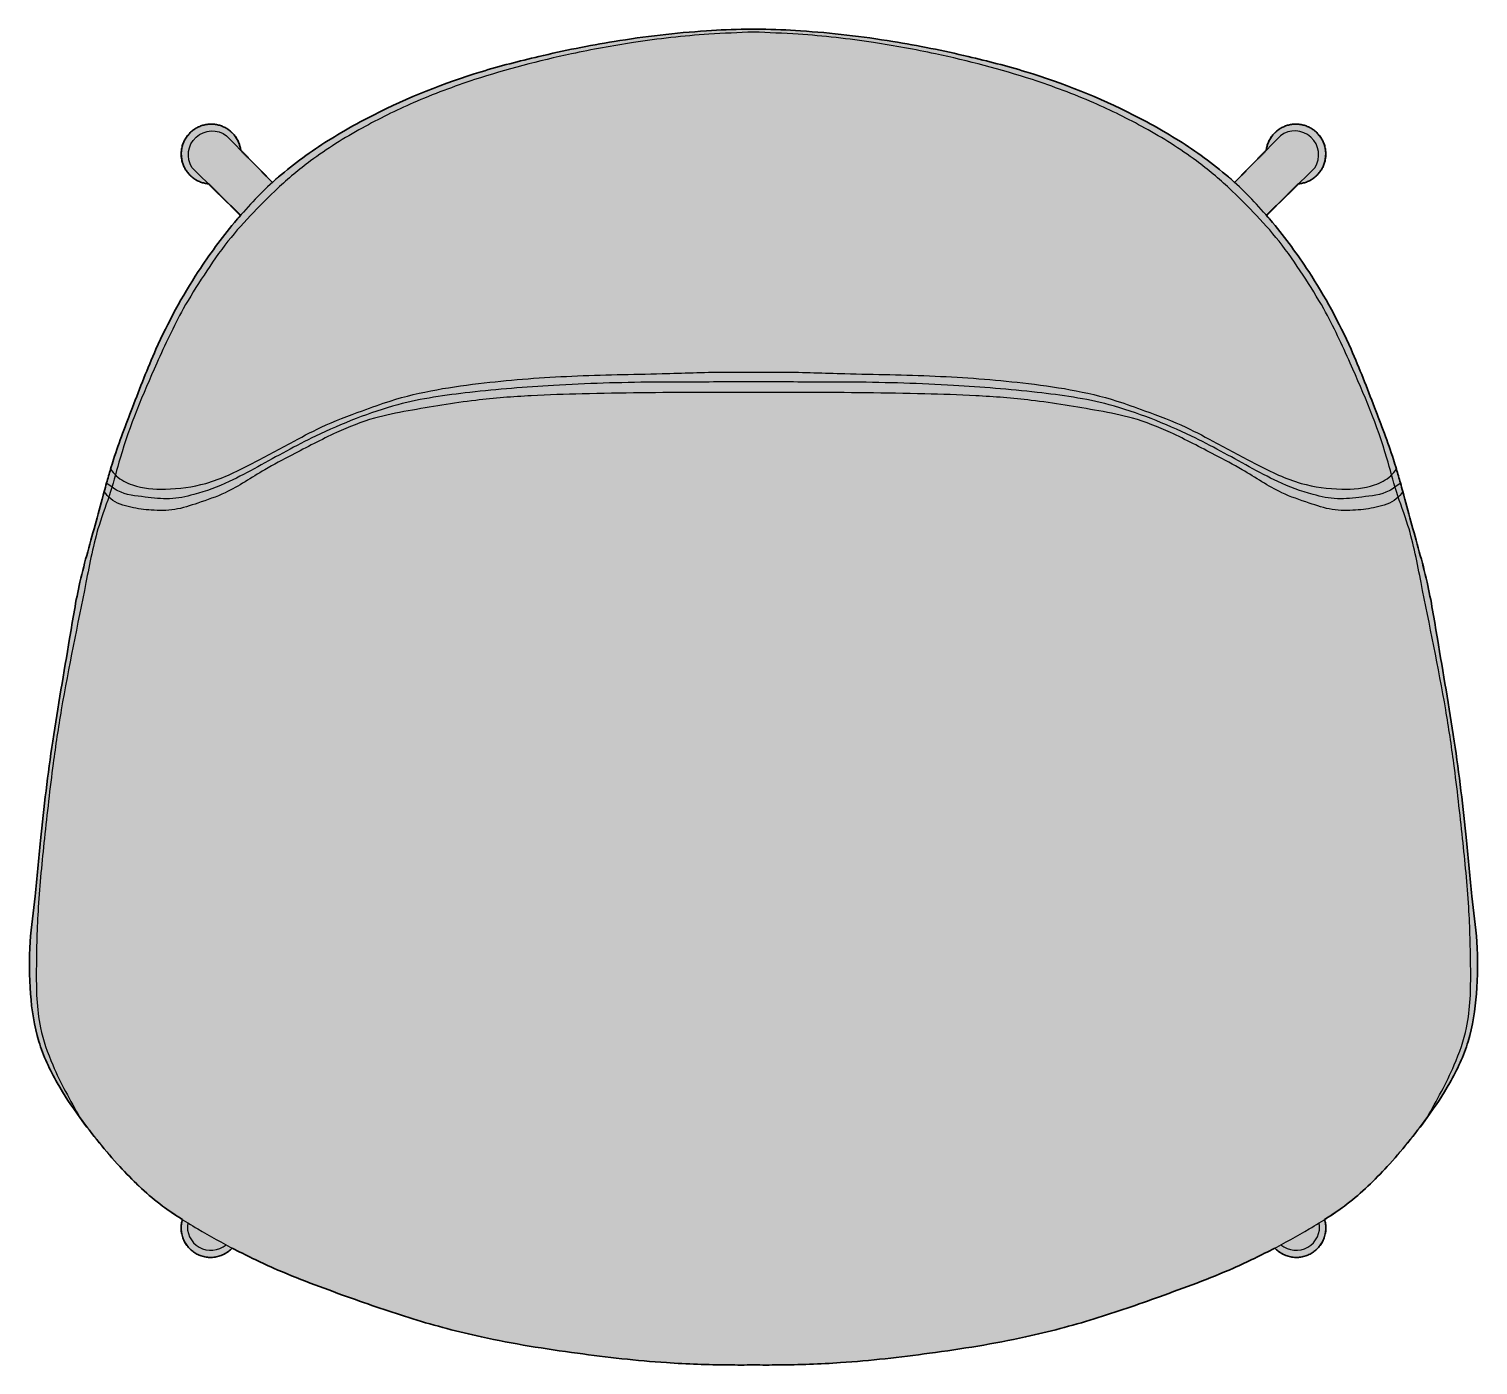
# Model space of a CAD drawing. Header units: millimetres. Extents: x 0 to 1796, y -888 to 727.
# Drawn here: x 136 to 678, y -888 to -388 of the extents above; entities that cross this region are included whole.
import ezdxf

# ---------------------------------------------------------------- set-up
doc = ezdxf.new("R2010")
doc.units = ezdxf.units.MM
doc.layers.add('Blocks', color=7, linetype='Continuous')
doc.layers.add('Blocks$Fill', color=7, linetype='Continuous', true_color=0xffffff)
doc.layers.add('Blocks$Inner', color=7, linetype='Continuous', lineweight=25, true_color=0x007f00)
doc.layers.add('Blocks$Outline', color=7, linetype='Continuous', lineweight=35, true_color=0xff3f3f)

# ---------------------------------------------------------------- blocks, each defined once
blk = doc.blocks.new('AAC 221 Dining Chair Top')
at = {"layer": 'Blocks$Fill'}
blk.add_hatch(color=256, dxfattribs=at).paths.add_polyline_path([(262.51, -232.48), (271.86, -232.47), (283.51, -232.21), (295.14, -231.61), (303.48, -230.95), (311.82, -230.13), (328.45, -228.09), (346.47, -225.39), (355.44, -223.79), (364.37, -221.97), (370.84, -220.48), (377.28, -218.86), (383.68, -217.11), (390.05, -215.23), (402.36, -211.22), (414.58, -206.93), (428.53, -201.81), (435.44, -199.09), (442.27, -196.19), (446.18, -194.43), (450.05, -192.59), (457.71, -188.72), (457.85, -188.87), (458.01, -189.03), (458.16, -189.18), (458.32, -189.33), (458.49, -189.47), (458.66, -189.62), (458.83, -189.76), (459, -189.9), (459.18, -190.04), (459.37, -190.17), (459.55, -190.3), (459.74, -190.43), (459.94, -190.55), (460.13, -190.67), (460.33, -190.79), (460.54, -190.9), (460.74, -191.01), (460.95, -191.12), (461.17, -191.22), (461.38, -191.31), (461.6, -191.41), (461.82, -191.49), (462.04, -191.58), (462.27, -191.65), (462.5, -191.73), (462.73, -191.8), (462.96, -191.86), (463.19, -191.92), (463.42, -191.97), (463.66, -192.02), (463.89, -192.07), (464.13, -192.1), (464.37, -192.14), (464.61, -192.17), (464.85, -192.19), (465.09, -192.21), (465.33, -192.22), (465.57, -192.23), (465.8, -192.23), (466.04, -192.23), (466.28, -192.22), (466.52, -192.2), (466.76, -192.19), (466.99, -192.16), (467.23, -192.13), (467.46, -192.1), (467.69, -192.06), (467.92, -192.02), (468.15, -191.97), (468.37, -191.92), (468.6, -191.86), (468.82, -191.8), (469.04, -191.74), (469.26, -191.67), (469.47, -191.59), (469.68, -191.52), (469.89, -191.44), (470.1, -191.35), (470.3, -191.26), (470.5, -191.17), (470.7, -191.07), (470.89, -190.97), (471.08, -190.87), (471.27, -190.77), (471.46, -190.66), (471.64, -190.55), (471.82, -190.43), (472.01, -190.31), (472.19, -190.18), (472.37, -190.05), (472.55, -189.92), (472.72, -189.78), (472.9, -189.63), (473.07, -189.48), (473.24, -189.33), (473.4, -189.18), (473.57, -189.02), (473.73, -188.85), (473.89, -188.68), (474.05, -188.51), (474.2, -188.33), (474.35, -188.15), (474.5, -187.97), (474.64, -187.78), (474.78, -187.59), (474.91, -187.39), (475.05, -187.2), (475.17, -187), (475.3, -186.79), (475.42, -186.58), (475.53, -186.37), (475.64, -186.16), (475.75, -185.94), (475.85, -185.73), (475.94, -185.51), (476.04, -185.28), (476.12, -185.06), (476.2, -184.83), (476.28, -184.61), (476.35, -184.38), (476.42, -184.15), (476.48, -183.92), (476.54, -183.68), (476.59, -183.45), (476.64, -183.22), (476.68, -182.98), (476.71, -182.75), (476.74, -182.51), (476.77, -182.28), (476.79, -182.04), (476.81, -181.81), (476.82, -181.58), (476.82, -181.34), (476.82, -181.11), (476.82, -180.88), (476.81, -180.65), (476.8, -180.42), (476.78, -180.2), (476.76, -179.97), (476.73, -179.75), (476.7, -179.52), (476.66, -179.3), (476.62, -179.09), (476.58, -178.87), (476.53, -178.66), (476.48, -178.44), (476.42, -178.23), (476.36, -178.03), (478.51, -176.64), (480.64, -175.22), (482.73, -173.75), (484.77, -172.22), (486.78, -170.63), (488.74, -168.99), (490.66, -167.3), (492.54, -165.56), (494.38, -163.78), (496.19, -161.96), (499.72, -158.23), (503.68, -153.82), (507.49, -149.29), (511.17, -144.65), (514.8, -139.8), (517.03, -136.65), (519.19, -133.46), (521.26, -130.2), (523.23, -126.88), (524.26, -125.02), (525.25, -123.13), (526.19, -121.23), (527.08, -119.3), (527.93, -117.35), (528.71, -115.38), (529.43, -113.38), (530.08, -111.37), (530.4, -110.29), (530.7, -109.2), (531.25, -107.01), (531.72, -104.8), (532.13, -102.57), (532.48, -100.34), (532.78, -98.09), (533.02, -95.84), (533.22, -93.58), (533.4, -91.13), (533.52, -88.69), (533.61, -86.25), (533.64, -83.8), (533.63, -81.36), (533.57, -78.92), (533.47, -76.48), (533.32, -74.04), (532.96, -69.79), (527.39, -17.53), (524.87, 1.05), (516.79, 50.03), (515.8, 55.31), (514.69, 60.57), (513.31, 66.27), (504.74, 97.69), (503.24, 102.87), (502.12, 106.47), (500.47, 111.35), (495.05, 125.86), (488.57, 142.29), (486.24, 147.69), (484.52, 151.46), (482.72, 155.19), (480.84, 158.89), (478.89, 162.55), (476.87, 166.17), (474.78, 169.75), (472.62, 173.29), (470.38, 176.78), (467.2, 181.51), (463.89, 186.14), (460.44, 190.68), (456.87, 195.12), (454.55, 197.84), (466.55, 209.64), (466.93, 209.68), (467.3, 209.73), (467.68, 209.79), (468.05, 209.87), (468.43, 209.96), (468.81, 210.07), (468.99, 210.12), (469.18, 210.19), (469.36, 210.25), (469.55, 210.32), (469.74, 210.39), (469.92, 210.47), (470.1, 210.54), (470.28, 210.63), (470.46, 210.71), (470.64, 210.8), (470.82, 210.89), (471, 210.99), (471.17, 211.09), (471.35, 211.19), (471.52, 211.29), (471.69, 211.4), (471.86, 211.51), (472.02, 211.63), (472.19, 211.75), (472.35, 211.87), (472.51, 211.99), (472.67, 212.12), (472.82, 212.24), (472.98, 212.38), (473.13, 212.51), (473.27, 212.65), (473.42, 212.79), (473.56, 212.93), (473.7, 213.07), (473.84, 213.22), (473.97, 213.37), (474.1, 213.52), (474.23, 213.67), (474.36, 213.83), (474.48, 213.98), (474.6, 214.14), (474.71, 214.3), (474.83, 214.46), (474.94, 214.63), (475.04, 214.79), (475.25, 215.12), (475.44, 215.46), (475.61, 215.8), (475.78, 216.15), (475.93, 216.49), (476.07, 216.84), (476.19, 217.19), (476.31, 217.55), (476.41, 217.92), (476.5, 218.29), (476.58, 218.67), (476.65, 219.06), (476.68, 219.25), (476.7, 219.45), (476.73, 219.64), (476.74, 219.84), (476.76, 220.04), (476.77, 220.23), (476.78, 220.43), (476.78, 220.63), (476.79, 220.83), (476.78, 221.03), (476.78, 221.23), (476.77, 221.43), (476.75, 221.63), (476.74, 221.83), (476.72, 222.03), (476.69, 222.23), (476.66, 222.43), (476.63, 222.63), (476.6, 222.83), (476.56, 223.03), (476.52, 223.23), (476.47, 223.42), (476.42, 223.62), (476.37, 223.82), (476.31, 224.01), (476.25, 224.2), (476.19, 224.39), (476.12, 224.58), (476.05, 224.77), (475.98, 224.96), (475.9, 225.14), (475.83, 225.33), (475.74, 225.51), (475.66, 225.69), (475.57, 225.86), (475.48, 226.04), (475.38, 226.21), (475.29, 226.39), (475.19, 226.56), (475.08, 226.72), (474.87, 227.05), (474.65, 227.37), (474.42, 227.67), (474.18, 227.97), (473.93, 228.26), (473.68, 228.53), (473.41, 228.8), (473.14, 229.06), (472.85, 229.31), (472.56, 229.55), (472.25, 229.79), (471.93, 230.02), (471.77, 230.12), (471.6, 230.23), (471.44, 230.34), (471.27, 230.44), (471.1, 230.54), (470.92, 230.63), (470.75, 230.73), (470.57, 230.82), (470.39, 230.9), (470.21, 230.99), (470.02, 231.07), (469.84, 231.15), (469.65, 231.22), (469.46, 231.29), (469.27, 231.36), (469.08, 231.43), (468.89, 231.49), (468.7, 231.54), (468.5, 231.6), (468.31, 231.65), (468.11, 231.7), (467.91, 231.74), (467.72, 231.78), (467.52, 231.82), (467.32, 231.85), (467.12, 231.88), (466.92, 231.91), (466.72, 231.93), (466.52, 231.95), (466.32, 231.96), (466.12, 231.97), (465.92, 231.98), (465.72, 231.98), (465.52, 231.98), (465.32, 231.98), (465.13, 231.97), (464.93, 231.96), (464.73, 231.95), (464.54, 231.93), (464.34, 231.91), (463.96, 231.86), (463.57, 231.8), (463.2, 231.73), (462.83, 231.64), (462.46, 231.54), (462.1, 231.43), (461.75, 231.3), (461.4, 231.17), (461.04, 231.02), (460.7, 230.86), (460.35, 230.68), (460.01, 230.49), (459.84, 230.39), (459.67, 230.29), (459.51, 230.19), (459.34, 230.08), (459.18, 229.97), (459.02, 229.85), (458.86, 229.73), (458.7, 229.61), (458.54, 229.49), (458.39, 229.36), (458.24, 229.23), (458.09, 229.1), (457.94, 228.96), (457.79, 228.82), (457.65, 228.68), (457.51, 228.53), (457.37, 228.39), (457.23, 228.24), (457.1, 228.09), (456.97, 227.93), (456.84, 227.78), (456.72, 227.62), (456.6, 227.45), (456.48, 227.29), (456.36, 227.13), (456.25, 226.96), (456.14, 226.79), (456.03, 226.62), (455.93, 226.45), (455.83, 226.27), (455.74, 226.1), (455.64, 225.92), (455.55, 225.74), (455.47, 225.56), (455.38, 225.38), (455.3, 225.2), (455.23, 225.02), (455.15, 224.84), (455.08, 224.65), (455.02, 224.47), (454.9, 224.1), (454.79, 223.73), (454.69, 223.35), (454.61, 222.98), (454.55, 222.61), (454.49, 222.24), (442.63, 210.16), (440.34, 212.19), (438.13, 214.06), (435.89, 215.88), (433.6, 217.65), (431.28, 219.38), (428.93, 221.06), (424.14, 224.3), (419.43, 227.27), (414.64, 230.1), (409.77, 232.8), (404.84, 235.38), (399.96, 237.79), (395.03, 240.09), (390.04, 242.27), (385.01, 244.35), (379.93, 246.32), (374.82, 248.18), (369.66, 249.93), (364.47, 251.57), (359.13, 253.14), (353.75, 254.61), (342.93, 257.29), (328.87, 260.34), (321.8, 261.69), (314.7, 262.92), (306.1, 264.22), (297.46, 265.33), (288.8, 266.22), (280.13, 266.91), (272.71, 267.31), (262.51, 267.59), (252.31, 267.31), (244.9, 266.91), (236.22, 266.22), (227.56, 265.33), (218.93, 264.22), (210.32, 262.92), (203.23, 261.69), (196.16, 260.34), (182.09, 257.29), (171.27, 254.61), (165.9, 253.14), (160.55, 251.57), (155.36, 249.93), (150.21, 248.18), (145.09, 246.32), (140.01, 244.35), (134.98, 242.27), (130, 240.09), (125.06, 237.79), (120.18, 235.38), (115.25, 232.8), (110.38, 230.1), (105.59, 227.27), (100.88, 224.3), (96.09, 221.06), (93.74, 219.38), (91.42, 217.65), (89.14, 215.88), (86.89, 214.06), (84.69, 212.19), (82.4, 210.16), (70.53, 222.24), (70.48, 222.61), (70.41, 222.98), (70.33, 223.35), (70.23, 223.73), (70.13, 224.1), (70, 224.47), (69.94, 224.65), (69.87, 224.84), (69.8, 225.02), (69.72, 225.2), (69.64, 225.38), (69.56, 225.56), (69.47, 225.74), (69.38, 225.92), (69.29, 226.1), (69.19, 226.27), (69.09, 226.45), (68.99, 226.62), (68.88, 226.79), (68.77, 226.96), (68.66, 227.13), (68.55, 227.29), (68.43, 227.45), (68.3, 227.62), (68.18, 227.78), (68.05, 227.93), (67.92, 228.09), (67.79, 228.24), (67.65, 228.39), (67.52, 228.53), (67.37, 228.68), (67.23, 228.82), (67.09, 228.96), (66.94, 229.1), (66.79, 229.23), (66.64, 229.36), (66.48, 229.49), (66.32, 229.61), (66.17, 229.73), (66.01, 229.85), (65.84, 229.97), (65.68, 230.08), (65.52, 230.19), (65.35, 230.29), (65.18, 230.39), (65.01, 230.49), (64.67, 230.68), (64.33, 230.86), (63.98, 231.02), (63.63, 231.17), (63.27, 231.3), (62.92, 231.43), (62.56, 231.54), (62.2, 231.64), (61.83, 231.73), (61.45, 231.8), (61.07, 231.86), (60.68, 231.91), (60.49, 231.93), (60.29, 231.95), (60.09, 231.96), (59.9, 231.97), (59.7, 231.98), (59.5, 231.98), (59.3, 231.98), (59.1, 231.98), (58.9, 231.97), (58.7, 231.96), (58.5, 231.95), (58.3, 231.93), (58.1, 231.91), (57.9, 231.88), (57.7, 231.85), (57.51, 231.82), (57.31, 231.78), (57.11, 231.74), (56.91, 231.7), (56.72, 231.65), (56.52, 231.6), (56.33, 231.54), (56.13, 231.49), (55.94, 231.43), (55.75, 231.36), (55.56, 231.29), (55.37, 231.22), (55.18, 231.15), (55, 231.07), (54.82, 230.99), (54.63, 230.9), (54.45, 230.82), (54.28, 230.73), (54.1, 230.63), (53.93, 230.54), (53.76, 230.44), (53.59, 230.34), (53.42, 230.23), (53.25, 230.12), (53.09, 230.02), (52.77, 229.79), (52.47, 229.55), (52.17, 229.31), (51.88, 229.06), (51.61, 228.8), (51.35, 228.53), (51.09, 228.26), (50.84, 227.97), (50.6, 227.67), (50.37, 227.37), (50.15, 227.05), (49.94, 226.72), (49.84, 226.56), (49.74, 226.39), (49.64, 226.21), (49.55, 226.04), (49.45, 225.86), (49.37, 225.69), (49.28, 225.51), (49.2, 225.33), (49.12, 225.14), (49.04, 224.96), (48.97, 224.77), (48.9, 224.58), (48.83, 224.39), (48.77, 224.2), (48.71, 224.01), (48.65, 223.82), (48.6, 223.62), (48.55, 223.42), (48.51, 223.23), (48.46, 223.03), (48.43, 222.83), (48.39, 222.63), (48.36, 222.43), (48.33, 222.23), (48.31, 222.03), (48.29, 221.83), (48.27, 221.63), (48.26, 221.43), (48.25, 221.23), (48.24, 221.03), (48.24, 220.83), (48.24, 220.63), (48.24, 220.43), (48.25, 220.23), (48.26, 220.04), (48.28, 219.84), (48.3, 219.64), (48.32, 219.45), (48.34, 219.25), (48.37, 219.06), (48.44, 218.67), (48.52, 218.29), (48.61, 217.92), (48.72, 217.55), (48.83, 217.19), (48.96, 216.84), (49.1, 216.49), (49.25, 216.15), (49.41, 215.8), (49.59, 215.46), (49.78, 215.12), (49.98, 214.79), (50.09, 214.63), (50.2, 214.46), (50.31, 214.3), (50.43, 214.14), (50.55, 213.98), (50.67, 213.83), (50.79, 213.67), (50.92, 213.52), (51.05, 213.37), (51.19, 213.22), (51.32, 213.07), (51.46, 212.93), (51.6, 212.79), (51.75, 212.65), (51.9, 212.51), (52.05, 212.38), (52.2, 212.24), (52.36, 212.12), (52.51, 211.99), (52.67, 211.87), (52.84, 211.75), (53, 211.63), (53.17, 211.51), (53.33, 211.4), (53.5, 211.29), (53.68, 211.19), (53.85, 211.09), (54.02, 210.99), (54.2, 210.89), (54.38, 210.8), (54.56, 210.71), (54.74, 210.63), (54.92, 210.54), (55.1, 210.47), (55.29, 210.39), (55.47, 210.32), (55.66, 210.25), (55.84, 210.19), (56.03, 210.12), (56.22, 210.07), (56.59, 209.96), (56.97, 209.87), (57.35, 209.79), (57.72, 209.73), (58.1, 209.68), (58.47, 209.64), (70.47, 197.84), (68.16, 195.12), (64.58, 190.68), (61.14, 186.14), (57.82, 181.51), (54.64, 176.78), (52.41, 173.29), (50.24, 169.75), (48.15, 166.17), (46.13, 162.55), (44.18, 158.89), (42.31, 155.19), (40.5, 151.46), (38.78, 147.69), (36.45, 142.29), (29.98, 125.86), (24.55, 111.35), (22.9, 106.47), (21.78, 102.87), (13.23, 71.95), (11.72, 66.27), (10.33, 60.57), (9.22, 55.31), (6.44, 39.42), (0.16, 1.05), (-2.37, -17.53), (-7.94, -69.79), (-8.3, -74.04), (-8.45, -76.48), (-8.55, -78.92), (-8.61, -81.36), (-8.62, -83.8), (-8.58, -86.25), (-8.5, -88.69), (-8.37, -91.13), (-8.2, -93.58), (-8, -95.84), (-7.75, -98.09), (-7.46, -100.34), (-7.11, -102.57), (-6.7, -104.8), (-6.23, -107.01), (-5.68, -109.2), (-5.38, -110.29), (-5.06, -111.37), (-4.41, -113.38), (-3.69, -115.38), (-2.9, -117.35), (-2.06, -119.3), (-1.17, -121.23), (-0.22, -123.13), (0.77, -125.02), (1.8, -126.88), (3.76, -130.2), (5.83, -133.46), (7.99, -136.65), (10.31, -139.91), (13.85, -144.65), (17.53, -149.29), (21.35, -153.82), (25.3, -158.23), (28.83, -161.96), (30.64, -163.78), (32.49, -165.56), (34.37, -167.3), (36.28, -168.99), (38.24, -170.63), (40.25, -172.22), (42.3, -173.75), (44.39, -175.22), (46.51, -176.64), (48.66, -178.03), (48.6, -178.23), (48.55, -178.44), (48.49, -178.66), (48.45, -178.87), (48.4, -179.09), (48.36, -179.3), (48.33, -179.52), (48.29, -179.75), (48.27, -179.97), (48.24, -180.2), (48.23, -180.42), (48.21, -180.65), (48.2, -180.88), (48.2, -181.11), (48.2, -181.34), (48.21, -181.58), (48.22, -181.81), (48.23, -182.04), (48.25, -182.28), (48.28, -182.51), (48.31, -182.75), (48.35, -182.98), (48.39, -183.22), (48.43, -183.45), (48.49, -183.68), (48.54, -183.92), (48.6, -184.15), (48.67, -184.38), (48.74, -184.61), (48.82, -184.83), (48.9, -185.06), (48.99, -185.28), (49.08, -185.51), (49.18, -185.73), (49.28, -185.94), (49.38, -186.16), (49.49, -186.37), (49.61, -186.58), (49.73, -186.79), (49.85, -187), (49.98, -187.2), (50.11, -187.39), (50.25, -187.59), (50.38, -187.78), (50.53, -187.97), (50.67, -188.15), (50.82, -188.33), (50.98, -188.51), (51.13, -188.68), (51.29, -188.85), (51.45, -189.02), (51.62, -189.18), (51.79, -189.33), (51.96, -189.48), (52.13, -189.63), (52.3, -189.78), (52.48, -189.92), (52.66, -190.05), (52.84, -190.18), (53.02, -190.31), (53.2, -190.43), (53.38, -190.55), (53.57, -190.66), (53.75, -190.77), (53.94, -190.87), (54.13, -190.97), (54.32, -191.07), (54.52, -191.17), (54.72, -191.26), (54.93, -191.35), (55.13, -191.44), (55.34, -191.52), (55.55, -191.59), (55.77, -191.67), (55.98, -191.74), (56.2, -191.8), (56.43, -191.86), (56.65, -191.92), (56.88, -191.97), (57.1, -192.02), (57.33, -192.06), (57.57, -192.1), (57.8, -192.13), (58.03, -192.16), (58.27, -192.19), (58.5, -192.2), (58.74, -192.22), (58.98, -192.23), (59.22, -192.23), (59.46, -192.23), (59.7, -192.22), (59.94, -192.21), (60.18, -192.19), (60.42, -192.17), (60.65, -192.14), (60.89, -192.1), (61.13, -192.07), (61.37, -192.02), (61.6, -191.97), (61.83, -191.92), (62.07, -191.86), (62.3, -191.8), (62.53, -191.73), (62.75, -191.65), (62.98, -191.58), (63.2, -191.49), (63.42, -191.41), (63.64, -191.31), (63.86, -191.22), (64.07, -191.12), (64.28, -191.01), (64.49, -190.9), (64.69, -190.79), (64.89, -190.67), (65.09, -190.55), (65.28, -190.43), (65.47, -190.3), (65.66, -190.17), (65.84, -190.04), (66.02, -189.9), (66.2, -189.76), (66.37, -189.62), (66.54, -189.47), (66.7, -189.33), (66.86, -189.18), (67.02, -189.03), (67.17, -188.87), (67.32, -188.72), (74.97, -192.59), (78.85, -194.43), (82.75, -196.19), (89.58, -199.09), (96.49, -201.81), (110.44, -206.93), (122.66, -211.22), (134.97, -215.23), (141.34, -217.11), (147.74, -218.86), (154.18, -220.48), (160.66, -221.97), (169.58, -223.79), (178.55, -225.39), (196.58, -228.09), (213.21, -230.13), (221.54, -230.95), (229.89, -231.61), (241.52, -232.21), (253.16, -232.47)], flags=0)
at = {"layer": 'Blocks$Inner'}
for p, q in [((65.24, 227.63), (82.4, 210.16)), ((459.78, 227.63), (442.63, 210.16)), ((70.47, 197.84), (52.27, 215.73)), ((454.55, 197.84), (472.76, 215.73))]:
    blk.add_line(p, q, dxfattribs=at)
for centre, radius, start, end in [((59.43, 220.79), 11.19, 7.4374, 265.0633), ((465.59, 220.79), 11.19, 274.9367, 172.5626), ((465.17, 220.48), 8.95, 327.9747, 127.0021), ((59.24, -181.19), 11.04, 163.3665, 317.0169), ((465.78, -181.19), 11.04, 222.9831, 16.6335), ((59.34, -180.78), 8.79, 170.1775, 310.2224), ((465.68, -180.78), 8.79, 229.7776, 9.8225)]:
    blk.add_arc(centre, radius, start, end, dxfattribs=at)
at = {"layer": 'Blocks$Inner', "extrusion": (0, 0, -1)}
blk.add_arc((-59.85, 220.48), 8.95, 327.9747, 127.0021, dxfattribs=at)
at = {"layer": 'Blocks$Inner'}
for points, knots in [([(262.51, 267.59), (261.58, 267.58), (255.71, 267.49), (238.24, 266.72), (212.23, 263.67), (184.15, 258), (153.62, 250.11), (126.18, 239.19), (100.4, 224.55), (82.62, 211.26), (67.43, 194.89), (52.25, 174.23), (39.5, 150.85), (30.35, 126.76), (22.1, 105.52), (16.62, 83.41), (10, 61.33), (5.56, 33.68), (-0.11, 1.56), (-4.06, -30.67), (-6.16, -55.77), (-8.79, -74.82), (-8.69, -93.1), (-5.98, -111.25), (1.19, -126.66), (11.63, -142.23), (24.22, -157.68), (38.91, -172.04), (58.6, -184.28), (81.79, -196.53), (109.23, -206.56), (135.07, -215.63), (163.77, -223.17), (195.57, -228.21), (226.47, -231.74), (248.52, -232.51), (259.4, -232.5), (262.51, -232.48)], [2.27656, 2.27656, 2.27656, 2.27656, 5.062289, 19.905069, 54.711687, 83.499651, 105.78494, 149.276352, 171.531819, 194.632765, 215.52075, 238.297099, 271.432042, 294.96924, 315.613814, 339.708708, 363.203292, 384.705942, 423.583969, 461.08461, 482.062814, 499.159134, 518.694531, 536.76139, 553.716153, 569.140593, 592.958498, 613.430172, 630.366916, 662.285824, 691.984633, 717.883584, 744.434058, 780.874923, 814.367753, 837.661456, 847.009628, 847.009628, 847.009628, 847.009628]), ([(262.51, 266.43), (256.92, 266.2), (241.88, 265.61), (219.08, 263.09), (189.75, 257.61), (162.06, 250.47), (135.95, 240.72), (115.35, 230.58), (98.23, 219.91), (85.02, 208.86), (74.86, 198.65), (65.27, 188.13), (56.8, 175.73), (47.4, 160.73), (36.81, 137.85), (27.27, 115.12), (22, 94.27), (16.12, 79.19), (11.01, 51.64), (4.59, 22.08), (-0.2, -9.94), (-2.93, -34.6), (-5.52, -60.28), (-6.16, -83.88), (-5.91, -104.07), (0.68, -122.72), (6.69, -133.45), (10.31, -139.91)], [0, 0, 0, 0, 16.776627, 45.169349, 68.702799, 106.252903, 130.807172, 152.165763, 175.035397, 191.154232, 203.697228, 218.244492, 233.770775, 248.685163, 271.293374, 309.300741, 322.380764, 335.73056, 357.724988, 406.161774, 426.560115, 454.817066, 480.604421, 503.901128, 525.797407, 540.47765, 562.672558, 562.672558, 562.672558, 562.672558]), ([(262.51, -232.48), (265.63, -232.5), (276.51, -232.51), (298.56, -231.74), (329.45, -228.21), (361.25, -223.17), (389.95, -215.63), (415.79, -206.56), (443.23, -196.53), (466.43, -184.28), (486.12, -172.04), (500.8, -157.68), (513.4, -142.23), (523.83, -126.66), (531, -111.25), (533.71, -93.1), (533.81, -74.82), (531.18, -55.77), (529.08, -30.67), (525.13, 1.56), (519.47, 33.68), (515.02, 61.33), (508.4, 83.41), (502.92, 105.52), (494.67, 126.76), (485.52, 150.85), (472.78, 174.23), (457.6, 194.89), (442.4, 211.26), (424.63, 224.55), (398.84, 239.19), (371.41, 250.11), (340.88, 258), (312.8, 263.67), (286.78, 266.72), (269.32, 267.49), (263.44, 267.58), (262.51, 267.59)], [847.009628, 847.009628, 847.009628, 847.009628, 856.3578, 879.651503, 913.144333, 949.585199, 976.135672, 1002.034624, 1031.733433, 1063.652341, 1080.589084, 1101.060758, 1124.878664, 1140.303104, 1157.257867, 1175.324725, 1194.860123, 1211.956442, 1232.934646, 1270.435288, 1309.313314, 1330.815965, 1354.310549, 1378.405443, 1399.050017, 1422.587214, 1455.722157, 1478.498506, 1499.386491, 1522.487438, 1544.742904, 1588.234316, 1610.519605, 1639.307569, 1674.114188, 1688.956967, 1691.742696, 1691.742696, 1691.742696, 1691.742696]), ([(514.72, -139.91), (518.33, -133.45), (524.34, -122.72), (530.93, -104.07), (531.18, -83.88), (530.54, -60.28), (527.95, -34.6), (525.22, -9.94), (520.43, 22.08), (514.01, 51.64), (508.9, 79.19), (503.02, 94.27), (497.76, 115.12), (488.21, 137.85), (477.63, 160.73), (468.23, 175.73), (459.75, 188.13), (450.16, 198.65), (440, 208.86), (426.79, 219.91), (409.67, 230.58), (389.07, 240.72), (362.97, 250.47), (335.27, 257.61), (305.94, 263.09), (283.15, 265.61), (268.1, 266.2), (262.51, 266.43)], [-562.672558, -562.672558, -562.672558, -562.672558, -540.47765, -525.797407, -503.901128, -480.604421, -454.817066, -426.560115, -406.161774, -357.724988, -335.73056, -322.380764, -309.300741, -271.293374, -248.685163, -233.770775, -218.244492, -203.697228, -191.154232, -175.035397, -152.165763, -130.807172, -106.252903, -68.702799, -45.169349, -16.776627, 0, 0, 0, 0]), ([(21.78, 102.87), (22.44, 101.98), (24.57, 99.31), (31.58, 95.72), (43.28, 94.98), (58.6, 96.89), (73.86, 104.34), (87.93, 111.87), (101.59, 119.38), (114.32, 124.07), (134.23, 131.36), (160.72, 135.48), (194.8, 138.03), (224.76, 138.39), (247.41, 139.26), (258.81, 139.18), (262.51, 139.14)], [0.883075, 0.883075, 0.883075, 0.883075, 4.177279, 11.109567, 23.560454, 38.870344, 56.935831, 73.94123, 86.916052, 103.589389, 114.567398, 150.470806, 183.360529, 217.179104, 240.282364, 251.376889, 251.376889, 251.376889, 251.376889]), ([(262.51, 139.14), (266.21, 139.18), (277.61, 139.26), (300.27, 138.39), (330.22, 138.03), (364.3, 135.48), (390.8, 131.36), (410.7, 124.07), (423.43, 119.38), (437.09, 111.87), (451.17, 104.34), (466.42, 96.89), (481.75, 94.98), (493.45, 95.72), (500.45, 99.31), (502.58, 101.98), (503.24, 102.87)], [251.376889, 251.376889, 251.376889, 251.376889, 262.471415, 285.574675, 319.39325, 352.282973, 388.186381, 399.16439, 415.837727, 428.812549, 445.817948, 463.883435, 479.193324, 491.644212, 498.5765, 501.870704, 501.870704, 501.870704, 501.870704]), ([(262.51, 131.57), (255.77, 131.58), (234.4, 131.61), (206.66, 131.26), (178.72, 130.46), (156.91, 128.71), (137.38, 125.49), (119.72, 122.13), (105.17, 116.29), (91.8, 109.17), (77.75, 101.95), (66.82, 94.27), (55.07, 90.37), (45.98, 87.24), (37.33, 87.32), (29.26, 88.33), (22.66, 90.42), (20.13, 93.46), (19.39, 94.44)], [-1.511117, -1.511117, -1.511117, -1.511117, 18.710918, 62.61572, 81.702077, 102.54143, 128.183622, 141.106339, 156.330369, 174.971794, 186.563926, 203.746214, 214.613238, 223.608741, 232.367799, 240.131394, 248.311204, 251.955518, 251.955518, 251.955518, 251.955518]), ([(262.51, 135.55), (258.61, 135.52), (246.1, 135.41), (221.11, 135.55), (189.55, 134.57), (157.65, 132.01), (132.68, 128.51), (113.61, 121.94), (95.98, 114.33), (80.54, 105.67), (65.7, 97.63), (54.66, 93.5), (43.91, 91.22), (34.39, 92.51), (25.78, 93.29), (21.65, 96.59), (20.28, 97.69)], [-0.976392, -0.976392, -0.976392, -0.976392, 10.716681, 36.576048, 73.979267, 105.368664, 132.680529, 149.215349, 165.731645, 190.233389, 202.283698, 216.300923, 225.545692, 234.748043, 245.198298, 250.391116, 250.391116, 250.391116, 250.391116]), ([(504.74, 97.69), (503.37, 96.59), (499.24, 93.29), (490.63, 92.51), (481.11, 91.22), (470.36, 93.5), (459.33, 97.63), (444.48, 105.67), (429.05, 114.33), (411.42, 121.94), (392.34, 128.51), (367.38, 132.01), (335.47, 134.57), (303.91, 135.55), (278.93, 135.41), (266.41, 135.52), (262.51, 135.55)], [-252.3439, -252.3439, -252.3439, -252.3439, -247.151082, -236.700827, -227.498476, -218.253707, -204.236482, -192.186173, -167.684429, -151.168133, -134.633313, -107.321448, -75.932051, -38.528832, -12.669465, -0.976392, -0.976392, -0.976392, -0.976392]), ([(505.64, 94.44), (504.89, 93.46), (502.36, 90.42), (495.76, 88.33), (487.69, 87.32), (479.04, 87.24), (469.96, 90.37), (458.2, 94.27), (447.28, 101.95), (433.23, 109.17), (419.85, 116.29), (405.3, 122.13), (387.64, 125.49), (368.11, 128.71), (346.3, 130.46), (318.37, 131.26), (290.63, 131.61), (269.25, 131.58), (262.51, 131.57)], [-254.977752, -254.977752, -254.977752, -254.977752, -251.333438, -243.153628, -235.390033, -226.630975, -217.635472, -206.768448, -189.58616, -177.994028, -159.352603, -144.128573, -131.205856, -105.563664, -84.724311, -65.637954, -21.733152, -1.511117, -1.511117, -1.511117, -1.511117])]:
    blk.add_open_spline(points, degree=3, knots=knots, dxfattribs=at)
at = {"layer": 'Blocks$Outline'}
for points, knots in [([(262.51, 267.59), (261.58, 267.58), (255.71, 267.49), (238.24, 266.72), (212.23, 263.67), (184.15, 258), (153.62, 250.11), (126.18, 239.19), (100.4, 224.55), (88.18, 215.42), (82.44, 210.2), (82.4, 210.16)], [2.27656, 2.27656, 2.27656, 2.27656, 5.062289, 19.905069, 54.711687, 83.499651, 105.78494, 149.276352, 171.531819, 194.632765, 194.804358, 194.804358, 194.804358, 194.804358]), ([(442.63, 210.16), (442.58, 210.2), (436.84, 215.42), (424.63, 224.55), (398.84, 239.19), (371.41, 250.11), (340.88, 258), (312.8, 263.67), (286.78, 266.72), (269.32, 267.49), (263.44, 267.58), (262.51, 267.59)], [-194.804358, -194.804358, -194.804358, -194.804358, -194.632765, -171.531819, -149.276352, -105.78494, -83.499651, -54.711687, -19.905069, -5.062289, -2.27656, -2.27656, -2.27656, -2.27656]), ([(70.47, 197.84), (69.69, 196.94), (64, 190.23), (52.25, 174.23), (39.5, 150.85), (30.35, 126.76), (24.56, 111.84), (21.61, 102.35), (20.46, 98.34), (18.66, 91.81), (15.42, 79.41), (10, 61.33), (5.56, 33.68), (-0.11, 1.56), (-4.06, -30.67), (-6.16, -55.77), (-8.79, -74.82), (-8.69, -93.1), (-5.98, -111.25), (1.19, -126.66), (7.23, -135.67), (14.91, -146.26), (24.26, -157.71), (37.3, -170.47), (45.77, -176.21), (48.66, -178.03)], [211.947335, 211.947335, 211.947335, 211.947335, 215.52075, 238.297099, 271.432042, 294.96924, 315.613814, 319.387632, 324.78191, 328.147806, 339.708708, 363.203292, 384.705942, 423.583969, 461.08461, 482.062814, 499.159134, 518.694531, 536.76139, 553.716153, 569.140593, 569.282231, 592.958498, 613.430172, 623.659814, 623.659814, 623.659814, 623.659814]), ([(476.36, -178.03), (479.25, -176.21), (487.73, -170.47), (500.77, -157.71), (510.11, -146.26), (517.79, -135.67), (523.83, -126.66), (531, -111.25), (533.71, -93.1), (533.81, -74.82), (531.18, -55.77), (529.08, -30.67), (525.13, 1.56), (519.47, 33.68), (515.02, 61.33), (509.61, 79.41), (506.36, 91.81), (504.57, 98.34), (503.41, 102.35), (500.47, 111.84), (494.67, 126.76), (485.52, 150.85), (472.78, 174.23), (461.02, 190.23), (455.33, 196.94), (454.55, 197.84)], [-623.659814, -623.659814, -623.659814, -623.659814, -613.430172, -592.958498, -569.282231, -569.140593, -553.716153, -536.76139, -518.694531, -499.159134, -482.062814, -461.08461, -423.583969, -384.705942, -363.203292, -339.708708, -328.147806, -324.78191, -319.387632, -315.613814, -294.96924, -271.432042, -238.297099, -215.52075, -211.947335, -211.947335, -211.947335, -211.947335]), ([(67.32, -188.72), (72.38, -191.38), (86.42, -198.22), (109.23, -206.56), (135.07, -215.63), (163.77, -223.17), (195.57, -228.21), (226.47, -231.74), (248.52, -232.51), (259.4, -232.5), (262.51, -232.48)], [645.129312, 645.129312, 645.129312, 645.129312, 662.285824, 691.984633, 717.883584, 744.434058, 780.874923, 814.367753, 837.661456, 847.009628, 847.009628, 847.009628, 847.009628]), ([(262.51, -232.48), (265.63, -232.5), (276.51, -232.51), (298.56, -231.74), (329.45, -228.21), (361.25, -223.17), (389.95, -215.63), (415.79, -206.56), (438.6, -198.22), (452.64, -191.38), (457.71, -188.72)], [-847.009628, -847.009628, -847.009628, -847.009628, -837.661456, -814.367753, -780.874923, -744.434058, -717.883584, -691.984633, -662.285824, -645.129312, -645.129312, -645.129312, -645.129312])]:
    blk.add_open_spline(points, degree=3, knots=knots, dxfattribs=at)
for points, weights, knots in [([(70.53, 222.24), (69.62, 229.23), (62.92, 231.43), (56.22, 233.62), (51.35, 228.53), (46.47, 223.44), (48.96, 216.84), (51.44, 210.24), (58.47, 209.64)], [1, 0.846163109326, 1, 0.846163109326, 1, 0.846163109326, 1, 0.846163109326, 1], [0, 0, 0, 12.583661, 12.583661, 25.167322, 25.167322, 37.750983, 37.750983, 50.334645, 50.334645, 50.334645]), ([(466.55, 209.64), (473.58, 210.24), (476.07, 216.84), (478.55, 223.44), (473.68, 228.53), (468.8, 233.62), (462.1, 231.43), (455.4, 229.23), (454.49, 222.24)], [1, 0.846163109326, 1, 0.846163109326, 1, 0.846163109326, 1, 0.846163109326, 1], [0, 0, 0, 12.583661, 12.583661, 25.167322, 25.167322, 37.750983, 37.750983, 50.334645, 50.334645, 50.334645]), ([(48.66, -178.03), (46.16, -186.42), (53.75, -190.77), (61.35, -195.12), (67.32, -188.72)], [1, 0.783556978986, 1, 0.783556978986, 1], [0, 0, 0, 14.80327, 14.80327, 29.60654, 29.60654, 29.60654]), ([(457.71, -188.72), (463.68, -195.12), (471.27, -190.77), (478.87, -186.42), (476.36, -178.03)], [1, 0.783556978986, 1, 0.783556978986, 1], [0, 0, 0, 14.80327, 14.80327, 29.60654, 29.60654, 29.60654])]:
    blk.add_rational_spline(points, weights, degree=2, knots=knots, dxfattribs=at)
for points in [[(82.4, 210.16), (76.46, 216.2), (70.53, 222.24)], [(454.49, 222.24), (448.56, 216.2), (442.63, 210.16)], [(58.47, 209.64), (64.47, 203.74), (70.47, 197.84)], [(454.55, 197.84), (460.55, 203.74), (466.55, 209.64)]]:
    blk.add_open_spline(points, degree=2, dxfattribs=at)

msp = doc.modelspace()

# ---------------------------------------------------------------- block references
at = {"layer": 'Blocks'}
msp.add_blockref('AAC 221 Dining Chair Top', (144.51, -655.84), dxfattribs=at)

doc.saveas('drawing.dxf')
